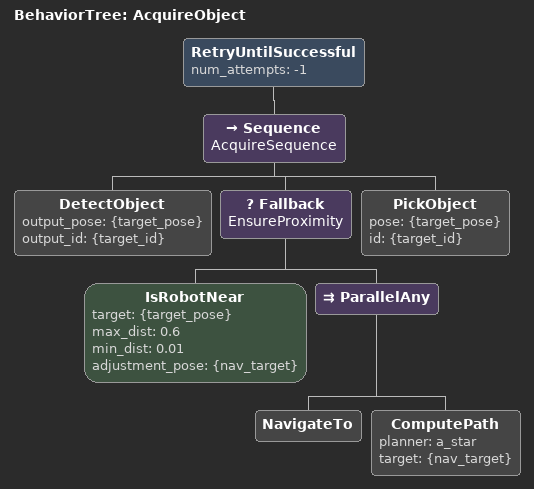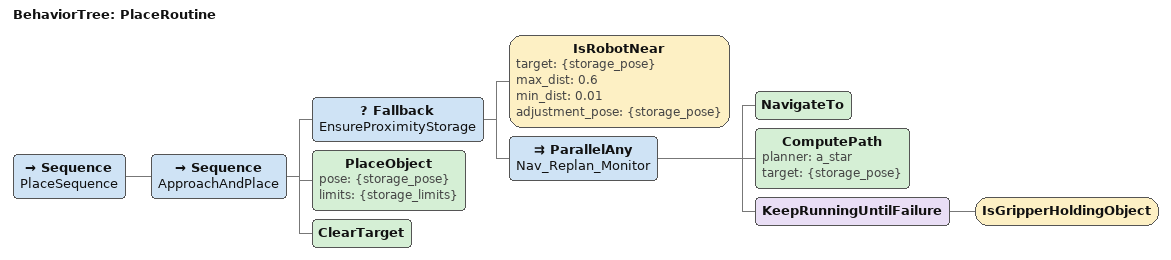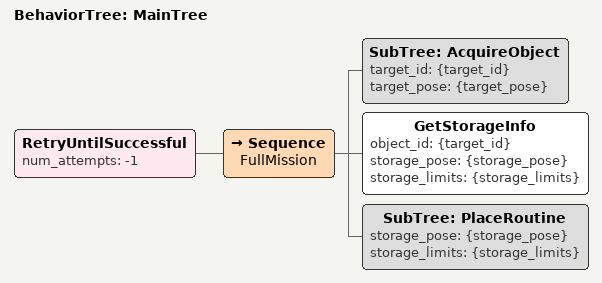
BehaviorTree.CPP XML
<root BTCPP_format="4" main_tree_to_execute="MainTree">

  <BehaviorTree ID="AcquireObject">

    <RetryUntilSuccessful num_attempts="-1">
      <Sequence name="AcquireSequence">

        <DetectObject output_pose="{target_pose}" output_id="{target_id}"/>

        <Fallback name="EnsureProximity">

             <IsRobotNear target="{target_pose}"
                      max_dist="0.6"
                      min_dist="0.01"
                      adjustment_pose="{nav_target}"/>

             <ParallelAny>
                <NavigateTo/>
                <ComputePath planner="a_star" target="{nav_target}"/>
             </ParallelAny>
        </Fallback>

        <PickObject pose="{target_pose}" id="{target_id}"/>

      </Sequence>
    </RetryUntilSuccessful>

  </BehaviorTree>

  <BehaviorTree ID="PlaceRoutine">
    <Sequence name="PlaceSequence">

      <Sequence name="ApproachAndPlace">

          <Fallback name="EnsureProximityStorage">
            <IsRobotNear target="{storage_pose}"
                      max_dist="0.6"
                      min_dist="0.01"
                      adjustment_pose="{storage_pose}"/>

            <ParallelAny name="Nav_Replan_Monitor">
                <NavigateTo/>
                <ComputePath planner="a_star" target="{storage_pose}"/>

                <KeepRunningUntilFailure>
                    <IsGripperHoldingObject/>
                </KeepRunningUntilFailure>
            </ParallelAny>
          </Fallback>

          <PlaceObject pose="{storage_pose}" limits="{storage_limits}"/>

          <ClearTarget/>

      </Sequence>

    </Sequence>
  </BehaviorTree>

  <BehaviorTree ID="MainTree">
    <RetryUntilSuccessful num_attempts="-1">
      <Sequence name="FullMission">

        <SubTree ID="AcquireObject" target_id="{target_id}" target_pose="{target_pose}"/>

        <GetStorageInfo object_id="{target_id}"
                        storage_pose="{storage_pose}"
                        storage_limits="{storage_limits}"/>

        <SubTree ID="PlaceRoutine" storage_pose="{storage_pose}" storage_limits="{storage_limits}"/>

      </Sequence>
    </RetryUntilSuccessful>
  </BehaviorTree>

</root>
